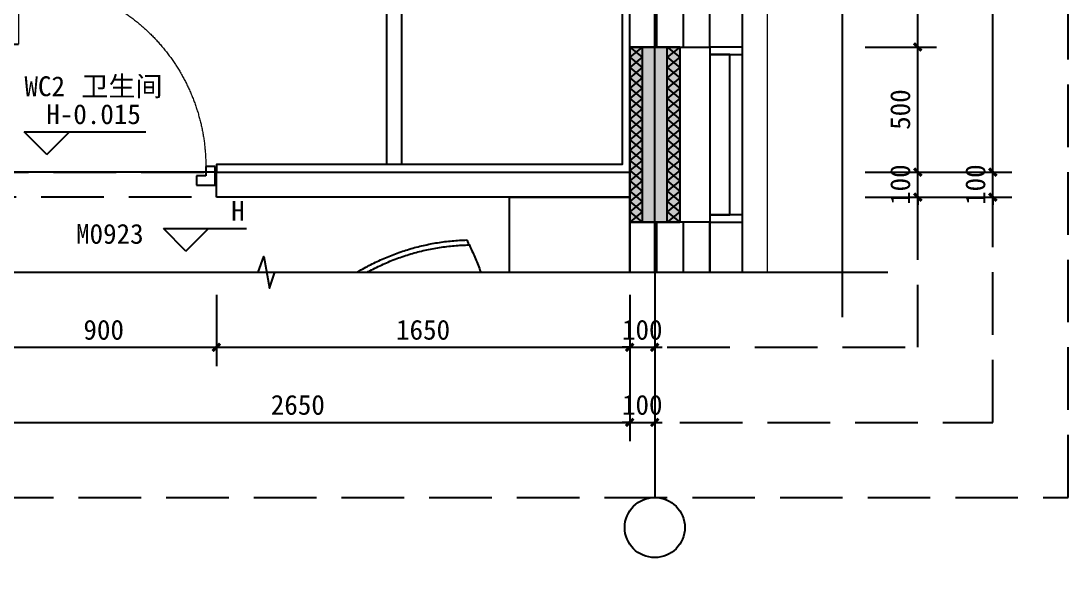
# Model space of a CAD drawing. Header units: millimetres. Extents: x -15 to 66915, y -15 to 18798.
# Drawn here: x 35255 to 39435, y 10253 to 12467 of the extents above; entities that cross this region are included whole.
import ezdxf
from ezdxf.enums import TextEntityAlignment as Align
from ezdxf.xclip import XClip

# ---------------------------------------------------------------- set-up
doc = ezdxf.new("R2010")
doc.units = ezdxf.units.MM
doc.header["$LTSCALE"] = 1000
doc.header["$XCLIPFRAME"] = 2
for name, pattern in [('1#2#楼$0$DOTE', [2.42, 2, -0.2, 0.02, -0.2]), ('110-家具-标$0$__DASH', [0.35, 0.25, -0.1]), ('110-家具-标$0$DASH', [0.35, 0.25, -0.1]), ('DASH', [0.35, 0.25, -0.1])]:
    doc.linetypes.add(name, pattern=pattern)
doc.layers.get('Defpoints').update_dxf_attribs({"color": 4, "linetype": 'DASH'})
for name, color, linetype in [('1#2#楼$0$A-ANNO-AXIS', 3, 'Continuous'), ('1#2#楼$0$A-ANNO-DIMS', 3, 'Continuous'), ('1#2#楼$0$A-ANNO-DOTE', 10, '1#2#楼$0$DOTE'), ('1#2#楼$0$A-ANNO-ELEV', 3, 'Continuous'), ('1#2#楼$0$A-ANNO-SYMB', 3, 'Continuous'), ('1#2#楼$0$A-ANNO-TEXT', 7, 'Continuous'), ('1#2#楼$0$A-DOOR-IDEN', 53, 'Continuous'), ('1#2#楼$0$A-WALL-INSL', 241, 'Continuous'), ('110-WC$0$A-FLOR-SPCL', 225, 'Continuous'), ('110-WC$0$BS-STAIR', 225, 'Continuous'), ('110-XJ-JF-1#$0$00-看线', 251, 'Continuous'), ('110-XJ-JF-1#$0$1#2#住宅楼 平面图$0$A-00-HX-113-wall-01Y$0$HRAL', 31, 'Continuous'), ('110-XJ-JF-1#$0$1#2#住宅楼 平面图$0$bolibeiban剖', 4, 'Continuous'), ('110-墙体$0$A-COLU-CONC-HATC', 204, 'Continuous'), ('110-墙体$0$A-DOOR', 51, 'Continuous'), ('110-墙体$0$A-WALL-BLOK', 131, 'Continuous'), ('110-墙体$0$A-WALL-CONC', 9, 'Continuous'), ('110-墙体-东$0$A-DOOR', 51, 'Continuous'), ('110-墙体-东$0$A-WALL-CONC', 9, 'Continuous'), ('110-墙体-东$0$A-WALL-INSL', 241, 'Continuous'), ('110-墙体-东-PC$0$A-ANNO-HATC-PATT', 8, 'Continuous'), ('110-家具-标$0$FF-FURN', 47, '110-家具-标$0$DASH'), ('110-家具-标$0$fur', 253, 'Continuous'), ('AXIS_TEXT', 7, 'Continuous')]:
    doc.layers.add(name, color=color, linetype=linetype)
doc.layers.add('110-XJ-JF-1#$0$1#2#住宅楼 平面图$0$A-00-15-1#-PM-2F$0$00-装饰-看', color=46, linetype='Continuous', lineweight=5)
doc.styles.add('1#2#楼$0$_TCH_DIM', font='')
doc.styles.add('1#2#楼$0$_TCH_DIM_T3', font='')
doc.styles.add('1#2#楼$0$_TCH_WINDOW', font='')
doc.styles.add('COMPLEX', font='COMPLEX')
doc.styles.get('1#2#楼$0$_TCH_DIM').set_extended_font_data('SimSun')
doc.styles.get('1#2#楼$0$_TCH_DIM_T3').set_extended_font_data('SimSun')
doc.styles.get('1#2#楼$0$_TCH_WINDOW').set_extended_font_data('SimSun')
doc.dimstyles.new('1#2#楼$0$_TCH_ARCH&&30', dxfattribs={"dimtxt": 79.303797, "dimasz": 30, "dimexe": 75, "dimexo": 90, "dimgap": 30, "dimtad": 1, "dimdec": 0, "dimzin": 0, "dimdsep": 46, "dimtxsty": '1#2#楼$0$_TCH_DIM_T3', "dimblk": '1#2#楼$0$_ArchTick', "dimcen": 0.09, "dimclrt": 7, "dimazin": 2, "dimtfac": 1, "dimtdec": 0, "dimtix": 1, "dimtmove": 2, "dimatfit": 3, "dimfxl": 100, "dimtolj": 1, "dimtzin": 0, "dimarcsym": 0})

# ---------------------------------------------------------------- blocks, each defined once
blk = doc.blocks.new('110-墙体$0$$DorLib2D$00000009')
for p, q in [((0.4129, 0.9053), (0.4129, 0.0807)), ((0.4541, 0.9053), (0.4129, 0.9053)), ((0.4541, 0.0807), (0.4541, 0.9053)), ((0.4129, 0.7822), (0.378, 0.7822)), ((0.489, 0.7822), (0.4541, 0.7822)), ((0.4129, 0.6235), (0.378, 0.6235)), ((0.489, 0.6235), (0.4541, 0.6235)), ((-0.4941, 0.0807), (-0.4529, 0.0807)), ((-0.4941, -0.0018), (-0.4941, 0.0807)), ((-0.4529, 0.0807), (-0.4529, 0.0395)), ((0.4129, 0.0807), (0.4541, 0.0807)), ((0.4953, 0.0807), (0.4541, 0.0807)), ((0.4541, 0.0807), (0.4541, 0.0395)), ((0.4953, -0.0018), (0.4953, 0.0807)), ((-0.4529, 0.0395), (-0.4117, 0.0395)), ((-0.4117, 0.0395), (-0.4117, -0.0018)), ((0.4541, 0.0395), (0.4129, 0.0395)), ((0.4129, 0.0395), (0.4129, -0.0018)), ((-0.4941, -0.0018), (-0.4941, -0.0018)), ((-0.4117, -0.0018), (-0.4941, -0.0018)), ((0.4129, -0.0018), (0.4953, -0.0018)), ((0.4953, -0.0018), (0.4953, -0.0018))]:
    blk.add_line(p, q)
at = {"lineweight": 13}
for p, q in [((0.378, 0.7822), (0.378, 0.6235)), ((0.489, 0.7822), (0.489, 0.6235))]:
    blk.add_line(p, q, dxfattribs=at)
blk.add_arc((0.3716, 0.0817), 0.8246, 87.134, 180.0717, dxfattribs=at)
blk = doc.blocks.new('110-墙体')
at = {"layer": '110-墙体$0$A-COLU-CONC-HATC'}
for points in [[(100, 4900), (-100, 4900), (-100, 4200), (100, 4200)], [(100, 3500), (-100, 3500), (-100, -100), (100, 100)]]:
    blk.add_hatch(color=256, dxfattribs=at).paths.add_polyline_path(points)
at = {"layer": '110-墙体$0$A-DOOR'}
blk.add_line((1750, 4400), (2650, 4400), dxfattribs=at)
at = {"layer": '110-墙体$0$A-WALL-BLOK'}
for p, q in [((1750, 4400), (100, 4400)), ((100, 4400), (100, 4300)), ((1750, 4300), (1750, 4400)), ((100, 4300), (1750, 4300))]:
    blk.add_line(p, q, dxfattribs=at)
at = {"layer": '110-墙体$0$A-WALL-CONC'}
for p, q in [((-100, 4900), (100, 4900)), ((-100, 4900), (-100, 4200)), ((100, 4900), (100, 4200)), ((-100, 3500), (-100, -100)), ((100, 3500), (100, 100))]:
    blk.add_line(p, q, dxfattribs=at)
at = {"layer": '110-墙体$0$A-DOOR', "xscale": 900, "yscale": 900, "zscale": 100}
blk.add_blockref('110-墙体$0$$DorLib2D$00000009', (2200, 4350), dxfattribs=at)
blk = doc.blocks.new('110-WC')
at = {"layer": '110-WC$0$A-FLOR-SPCL'}
blk.add_lwpolyline([(2550, -3300), (2550, -3270), (2620, -3270), (2620, -1730), (30, -1730), (30, -3270), (1650, -3270), (1650, -3300)], dxfattribs=at)
at = {"layer": '110-WC$0$BS-STAIR'}
for points in [[(910, -3270), (910, -1729.9)], [(970, -3270), (970, -1729.9)]]:
    blk.add_lwpolyline(points, dxfattribs=at)
at = {"layer": 'Defpoints'}
blk.add_lwpolyline([(0, -1700), (2650, -1700), (2650, -3300), (0, -3300)], close=True, dxfattribs=at)
blk = doc.blocks.new('110-墙体-东$0$$WINLIB2D$00000001')
at = {"color": 0}
for points in [[(-0.5, 0.5), (-0.5, -0.5)], [(-0.5, 0.5), (0.5, 0.5)], [(0.5, -0.5), (0.5, 0.5)], [(0.5, 0.1667), (-0.5, 0.1667)], [(0.5, -0.1667), (-0.5, -0.1667)], [(-0.5, -0.5), (0.5, -0.5)]]:
    blk.add_lwpolyline(points, dxfattribs=at)
blk = doc.blocks.new('110-墙体-东')
at = {"layer": '110-墙体-东$0$A-WALL-CONC'}
for p, q in [((-1119.9, 4900), (-919.9, 4900)), ((-1119.9, 4200), (-919.9, 4200))]:
    blk.add_line(p, q, dxfattribs=at)
at = {"layer": '110-墙体-东$0$A-WALL-INSL'}
blk.add_lwpolyline([(-799.9, 4900), (-799.9, -100)], dxfattribs=at)
at = {"layer": '110-墙体-东$0$A-DOOR', "xscale": -700, "yscale": -320, "zscale": 320, "rotation": 270}
for p in [(-959.9, 5250), (-959.9, 3850)]:
    blk.add_blockref('110-墙体-东$0$$WINLIB2D$00000001', p, dxfattribs=at)
blk = doc.blocks.new('110-家具-标$0$A$C1a57c295')
at = {"layer": '110-家具-标$0$FF-FURN', "linetype": '110-家具-标$0$DASH', "ltscale": 250}
for centre, radius, start, end in [((1220, 250), 1220, 169.6111, 190.3889), ((250, -396.7), 896.7, 75.1372, 104.8628), ((-720, 250), 1220, 349.6111, 10.3889), ((250, 896.7), 896.7, 255.1372, 284.8628)]:
    blk.add_arc(centre, radius, start, end, dxfattribs=at)
at = {"layer": '110-家具-标$0$fur', "linetype": '110-家具-标$0$DASH', "ltscale": 250}
for centre, start, end in [((250, -396.7), 74.5336, 105.4664), ((250, 896.7), 254.5336, 285.4664)]:
    blk.add_arc(centre, 876.7, start, end, dxfattribs=at)
blk = doc.blocks.new('110-家具-标', base_point=(27950, 37750.5))
at = {"layer": '110-家具-标$0$FF-FURN', "linetype": '110-家具-标$0$__DASH', "ltscale": 20}
blk.add_lwpolyline([(28430, 41950.5), (27950, 41950.5), (27950, 41050.5), (28430, 41050.5)], close=True, dxfattribs=at)
at = {"layer": 'Defpoints'}
blk.add_lwpolyline([(27950, 41950.5), (31200, 41950.5), (31200, 37750.5), (27950, 37750.5)], close=True, dxfattribs=at)
at = {"ltscale": 20, "rotation": 163.4555648346203}
blk.add_blockref('110-家具-标$0$A$C1a57c295', (29069.5, 41671.6, 0), dxfattribs=at)
blk = doc.blocks.new('110-墙体-东-PC$0$$LinePat$保温板1')
at = {"color": 0}
for p, q in [((0, 0), (16, -20)), ((0, -20), (16, 0))]:
    blk.add_line(p, q, dxfattribs=at)
blk = doc.blocks.new('110-墙体-东-PC')
at = {"layer": '110-墙体-东-PC$0$A-ANNO-HATC-PATT'}
for points in [[(-100, 4900), (100, 4900), (100, 4200), (-100, 4200)], [(-100, 4900), (-50, 4900), (-50, 4200), (-100, 4200)], [(50, 4900), (100, 4900), (100, 4200), (50, 4200)]]:
    blk.add_lwpolyline(points, close=True, dxfattribs=at)
at = {"layer": '110-墙体-东-PC$0$A-ANNO-HATC-PATT', "yscale": 2.5, "zscale": 2.5}
for p, xscale, rotation in [((-50, 4900), 2.573509718797085, 270.0001790876727), ((100, 4900), 2.573509718769447, 270.0001788556274), ((-50, 4858.8), 2.573509718797085, 270.0001790876727), ((100, 4858.8), 2.573509718769447, 270.0001788556274), ((-50, 4817.6), 2.573509718797085, 270.0001790876727), ((100, 4817.6), 2.573509718769447, 270.0001788556274), ((-50, 4776.5), 2.573509718797085, 270.0001790876727), ((100, 4776.5), 2.573509718769447, 270.0001788556274), ((-50, 4735.3), 2.573509718797085, 270.0001790876727), ((100, 4735.3), 2.573509718769447, 270.0001788556274), ((-50, 4694.1), 2.573509718797085, 270.0001790876727), ((100, 4694.1), 2.573509718769447, 270.0001788556274), ((-50, 4652.9), 2.573509718797085, 270.0001790876727), ((100, 4652.9), 2.573509718769447, 270.0001788556274), ((-50, 4611.8), 2.573509718797085, 270.0001790876727), ((100, 4611.8), 2.573509718769447, 270.0001788556274), ((-50, 4570.6), 2.573509718797085, 270.0001790876727), ((100, 4570.6), 2.573509718769447, 270.0001788556274), ((-50, 4529.4), 2.573509718797085, 270.0001790876727), ((100, 4529.4), 2.573509718769447, 270.0001788556274), ((-50, 4488.2), 2.573509718797085, 270.0001790876727), ((100, 4488.2), 2.573509718769447, 270.0001788556274), ((-50, 4447.1), 2.573509718797085, 270.0001790876727), ((100, 4447.1), 2.573509718769447, 270.0001788556274), ((-50, 4405.9), 2.573509718797085, 270.0001790876727), ((100, 4405.9), 2.573509718769447, 270.0001788556274), ((-50, 4364.7), 2.573509718797085, 270.0001790876727), ((100, 4364.7), 2.573509718769447, 270.0001788556274), ((-50, 4323.5), 2.573509718797085, 270.0001790876727), ((100, 4323.5), 2.573509718769447, 270.0001788556274), ((-50, 4282.3), 2.573509718797085, 270.0001790876727), ((100, 4282.3), 2.573509718769447, 270.0001788556274), ((-50, 4241.2), 2.573509718797085, 270.0001790876727), ((100, 4241.2), 2.573509718769447, 270.0001788556274)]:
    blk.add_blockref('110-墙体-东-PC$0$$LinePat$保温板1', p, dxfattribs=dict(at, xscale=xscale, rotation=rotation))
blk = doc.blocks.new('110-XJ-JF-1#')
at = {"layer": '110-XJ-JF-1#$0$00-看线'}
blk.add_lwpolyline([(350, 3499.7), (350, 7300)], dxfattribs=at)
at = {"layer": '110-XJ-JF-1#$0$1#2#住宅楼 平面图$0$A-00-15-1#-PM-2F$0$00-装饰-看', "linetype": 'ByBlock'}
blk.add_lwpolyline([(450, 3499.7), (450, 11149.7, 0.414214), (150, 11449.7), (-3600, 11449.7, 0.414214), (-3900, 11149.7), (-3900, 10449.7), (-6250, 10449.7)], format="xyb", dxfattribs=at)
at = {"layer": '110-XJ-JF-1#$0$1#2#住宅楼 平面图$0$A-00-HX-113-wall-01Y$0$HRAL'}
for points in [[(220, 4870), (350, 4870), (350, 4900), (220, 4900)], [(220, 4199.7), (350, 4199.7), (350, 4229.7), (220, 4229.7)], [(220, 3499.7), (600, 3499.7), (600, 3419.7), (500, 3419.7), (500, 3179.7), (600, 3179.7), (600, 3099.7), (220, 3099.7)], [(300, 3099.7), (300, 1899.7)]]:
    blk.add_lwpolyline(points, dxfattribs=at)
at = {"layer": '110-XJ-JF-1#$0$1#2#住宅楼 平面图$0$bolibeiban剖'}
blk.add_lwpolyline([(220, 4229.7), (300, 4229.7), (300, 4870), (220, 4870)], dxfattribs=at)
blk = doc.blocks.new('1#2#楼$0$bgtb')
ref = blk.add_blockref('110-墙体', (6450, -10000), dxfattribs=dict(xscale=-1))
XClip(ref).set_block_clipping_path([(10449.9188188711, -2099.9999999995), (-900.0811811288, -2099.9999999995), (-900, 11600.0002523363), (7750, 11600.0002523363), (7750, 4300), (10449.9999999999, 4300)])
ref = blk.add_blockref('110-WC', (6350, -2300), dxfattribs=dict(xscale=-1))
XClip(ref).set_block_clipping_path([(10349.9188188711, -9799.9999239819), (-1000.0811811288, -9799.9999239819), (-1000, 3900.000328354), (7650, 3900.000328354), (7650, -3399.9999239824), (10349.9999999999, -3399.9999239823)])
at = {"layer": '1#2#楼$0$A-WALL-INSL'}
blk.add_blockref('110-墙体-东', (7469.9, -10000), dxfattribs=at)
at = {"xscale": -1}
blk.add_blockref('110-家具-标', (6350, -9900), dxfattribs=at)
ref = blk.add_blockref('110-XJ-JF-1#', (6450, -10000))
XClip(ref).set_block_clipping_path([(-10449.9188188714, -2099.9999999995), (900.0811811285, -2099.9999999995), (899.9999999997, 11600.0002523363), (-7750.0000000003, 11600.0002523363), (-7750.0000000003, 4300), (-10450.0000000002, 4300)])
blk.add_blockref('110-墙体-东-PC', (6450, -10000))
blk = doc.blocks.new('1#2#楼$0$_ArchTick')
at = {"color": 0, "linetype": 'ByBlock', "const_width": 0.4}
blk.add_lwpolyline([(-0.5, -0.5), (0.5, 0.5)], dxfattribs=at)
blk = doc.blocks.new('*D528')
at = {"layer": '1#2#楼$0$A-ANNO-DIMS', "color": 0, "lineweight": -2, "transparency": 16777216}
for p, q in [((37685.5, 11372.7), (37685.5, 11087.7)), ((37785.5, 11372.7), (37785.5, 11087.7)), ((37685.5, 11162.7), (37655.5, 11162.7)), ((37685.5, 11162.7), (37785.5, 11162.7)), ((37785.5, 11162.7), (37815.5, 11162.7))]:
    blk.add_line(p, q, dxfattribs=at)
at = {"layer": 'Defpoints', "color": 0, "transparency": 16777216}
for p in [(37685.5, 11462.7), (37785.5, 11462.7), (37785.5, 11162.7)]:
    blk.add_point(p, dxfattribs=at)
at = {"layer": '1#2#楼$0$A-ANNO-DIMS', "color": 0, "lineweight": -2, "transparency": 16777216, "xscale": 30, "yscale": 30, "zscale": 30}
blk.add_blockref('1#2#楼$0$_ArchTick', (37685.5, 11162.7), dxfattribs=at)
at = {"layer": '1#2#楼$0$A-ANNO-DIMS', "color": 0, "lineweight": -2, "transparency": 16777216, "xscale": 30, "yscale": 30, "zscale": 30, "rotation": 180}
blk.add_blockref('1#2#楼$0$_ArchTick', (37785.5, 11162.7), dxfattribs=at)
at = {"layer": '1#2#楼$0$A-ANNO-DIMS', "color": 7, "transparency": 16777216, "insert": (37735.5, 11232.3), "char_height": 79.3, "attachment_point": 5, "style": '1#2#楼$0$_TCH_DIM_T3'}
blk.add_mtext('\\A1;100', dxfattribs=at)
blk = doc.blocks.new('*D529')
at = {"layer": '1#2#楼$0$A-ANNO-DIMS', "color": 0, "lineweight": -2, "transparency": 16777216}
for p, q in [((36035.5, 11372.7), (36035.5, 11087.7)), ((37685.5, 11372.7), (37685.5, 11087.7)), ((36035.5, 11162.7), (37685.5, 11162.7))]:
    blk.add_line(p, q, dxfattribs=at)
at = {"layer": 'Defpoints', "color": 0, "transparency": 16777216}
for p in [(36035.5, 11462.7), (37685.5, 11462.7), (37685.5, 11162.7)]:
    blk.add_point(p, dxfattribs=at)
at = {"layer": '1#2#楼$0$A-ANNO-DIMS', "color": 0, "lineweight": -2, "transparency": 16777216, "xscale": 30, "yscale": 30, "zscale": 30, "rotation": 180}
blk.add_blockref('1#2#楼$0$_ArchTick', (36035.5, 11162.7), dxfattribs=at)
at = {"layer": '1#2#楼$0$A-ANNO-DIMS', "color": 0, "lineweight": -2, "transparency": 16777216, "xscale": 30, "yscale": 30, "zscale": 30}
blk.add_blockref('1#2#楼$0$_ArchTick', (37685.5, 11162.7), dxfattribs=at)
at = {"layer": '1#2#楼$0$A-ANNO-DIMS', "color": 7, "transparency": 16777216, "insert": (36860.5, 11232.3), "char_height": 79.3, "attachment_point": 5, "style": '1#2#楼$0$_TCH_DIM_T3'}
blk.add_mtext('\\A1;1650', dxfattribs=at)
blk = doc.blocks.new('*D530')
at = {"layer": '1#2#楼$0$A-ANNO-DIMS', "color": 0, "lineweight": -2, "transparency": 16777216}
for p, q in [((35135.5, 11372.7), (35135.5, 11087.7)), ((36035.5, 11372.7), (36035.5, 11087.7)), ((35135.5, 11162.7), (36035.5, 11162.7))]:
    blk.add_line(p, q, dxfattribs=at)
at = {"layer": 'Defpoints', "color": 0, "transparency": 16777216}
for p in [(35135.5, 11462.7), (36035.5, 11462.7), (36035.5, 11162.7)]:
    blk.add_point(p, dxfattribs=at)
at = {"layer": '1#2#楼$0$A-ANNO-DIMS', "color": 0, "lineweight": -2, "transparency": 16777216, "xscale": 30, "yscale": 30, "zscale": 30, "rotation": 180}
blk.add_blockref('1#2#楼$0$_ArchTick', (35135.5, 11162.7), dxfattribs=at)
at = {"layer": '1#2#楼$0$A-ANNO-DIMS', "color": 0, "lineweight": -2, "transparency": 16777216, "xscale": 30, "yscale": 30, "zscale": 30}
blk.add_blockref('1#2#楼$0$_ArchTick', (36035.5, 11162.7), dxfattribs=at)
at = {"layer": '1#2#楼$0$A-ANNO-DIMS', "color": 7, "transparency": 16777216, "insert": (35585.5, 11232.3), "char_height": 79.3, "attachment_point": 5, "style": '1#2#楼$0$_TCH_DIM_T3'}
blk.add_mtext('\\A1;900', dxfattribs=at)
blk = doc.blocks.new('_AXISO')
blk.add_circle((0, 0), 0.5)
at = {"layer": 'AXIS_TEXT', "style": 'COMPLEX', "width": 1.041667}
blk.add_attdef('A', text='', height=0.56, dxfattribs=at).set_placement((-0.25, -0.28), (0.25, -0.28), align=Align.FIT)
blk = doc.blocks.new('*D534')
at = {"layer": '1#2#楼$0$A-ANNO-DIMS', "color": 0, "lineweight": -2, "transparency": 16777216}
for p, q in [((37685.5, 11372.7), (37685.5, 10787.7)), ((37785.5, 11372.7), (37785.5, 10787.7)), ((37685.5, 10862.7), (37655.5, 10862.7)), ((37685.5, 10862.7), (37785.5, 10862.7)), ((37785.5, 10862.7), (37815.5, 10862.7))]:
    blk.add_line(p, q, dxfattribs=at)
at = {"layer": 'Defpoints', "color": 0, "transparency": 16777216}
for p in [(37685.5, 11462.7), (37785.5, 11462.7), (37785.5, 10862.7)]:
    blk.add_point(p, dxfattribs=at)
at = {"layer": '1#2#楼$0$A-ANNO-DIMS', "color": 0, "lineweight": -2, "transparency": 16777216, "xscale": 30, "yscale": 30, "zscale": 30}
blk.add_blockref('1#2#楼$0$_ArchTick', (37685.5, 10862.7), dxfattribs=at)
at = {"layer": '1#2#楼$0$A-ANNO-DIMS', "color": 0, "lineweight": -2, "transparency": 16777216, "xscale": 30, "yscale": 30, "zscale": 30, "rotation": 180}
blk.add_blockref('1#2#楼$0$_ArchTick', (37785.5, 10862.7), dxfattribs=at)
at = {"layer": '1#2#楼$0$A-ANNO-DIMS', "color": 7, "transparency": 16777216, "insert": (37735.5, 10932.3), "char_height": 79.3, "attachment_point": 5, "style": '1#2#楼$0$_TCH_DIM_T3'}
blk.add_mtext('\\A1;100', dxfattribs=at)
blk = doc.blocks.new('*D535')
at = {"layer": '1#2#楼$0$A-ANNO-DIMS', "color": 0, "lineweight": -2, "transparency": 16777216}
for p, q in [((35035.5, 11372.7), (35035.5, 10787.7)), ((37685.5, 11372.7), (37685.5, 10787.7)), ((35035.5, 10862.7), (37685.5, 10862.7))]:
    blk.add_line(p, q, dxfattribs=at)
at = {"layer": 'Defpoints', "color": 0, "transparency": 16777216}
for p in [(35035.5, 11462.7), (37685.5, 11462.7), (37685.5, 10862.7)]:
    blk.add_point(p, dxfattribs=at)
at = {"layer": '1#2#楼$0$A-ANNO-DIMS', "color": 0, "lineweight": -2, "transparency": 16777216, "xscale": 30, "yscale": 30, "zscale": 30, "rotation": 180}
blk.add_blockref('1#2#楼$0$_ArchTick', (35035.5, 10862.7), dxfattribs=at)
at = {"layer": '1#2#楼$0$A-ANNO-DIMS', "color": 0, "lineweight": -2, "transparency": 16777216, "xscale": 30, "yscale": 30, "zscale": 30}
blk.add_blockref('1#2#楼$0$_ArchTick', (37685.5, 10862.7), dxfattribs=at)
at = {"layer": '1#2#楼$0$A-ANNO-DIMS', "color": 7, "transparency": 16777216, "insert": (36360.5, 10932.3), "char_height": 79.3, "attachment_point": 5, "style": '1#2#楼$0$_TCH_DIM_T3'}
blk.add_mtext('\\A1;2650', dxfattribs=at)
blk = doc.blocks.new('*D549')
at = {"layer": '1#2#楼$0$A-ANNO-DIMS', "color": 0, "lineweight": -2, "transparency": 16777216}
for p, q in [((38835.5, 11862.7), (38835.5, 11892.7)), ((38625.5, 11862.7), (38910.5, 11862.7)), ((38835.5, 11762.7), (38835.5, 11862.7)), ((38625.5, 11762.7), (38910.5, 11762.7)), ((38835.5, 11762.7), (38835.5, 11732.7))]:
    blk.add_line(p, q, dxfattribs=at)
at = {"layer": 'Defpoints', "color": 0, "transparency": 16777216}
for p in [(38535.5, 11862.7), (38835.5, 11862.7), (38535.5, 11762.7)]:
    blk.add_point(p, dxfattribs=at)
at = {"layer": '1#2#楼$0$A-ANNO-DIMS', "color": 0, "lineweight": -2, "transparency": 16777216, "xscale": 30, "yscale": 30, "zscale": 30}
for p, rotation in [((38835.5, 11862.7), 270), ((38835.5, 11762.7), 90)]:
    blk.add_blockref('1#2#楼$0$_ArchTick', p, dxfattribs=dict(at, rotation=rotation))
at = {"layer": '1#2#楼$0$A-ANNO-DIMS', "color": 7, "transparency": 16777216, "insert": (38765.8, 11812.7), "char_height": 79.3, "attachment_point": 5, "rotation": 90, "style": '1#2#楼$0$_TCH_DIM_T3'}
blk.add_mtext('\\A1;100', dxfattribs=at)
blk = doc.blocks.new('*D550')
at = {"layer": '1#2#楼$0$A-ANNO-DIMS', "color": 0, "lineweight": -2, "transparency": 16777216}
for p, q in [((38625.5, 12362.7), (38910.5, 12362.7)), ((38835.5, 11862.7), (38835.5, 12362.7)), ((38625.5, 11862.7), (38910.5, 11862.7))]:
    blk.add_line(p, q, dxfattribs=at)
at = {"layer": 'Defpoints', "color": 0, "transparency": 16777216}
for p in [(38535.5, 12362.7), (38835.5, 12362.7), (38535.5, 11862.7)]:
    blk.add_point(p, dxfattribs=at)
at = {"layer": '1#2#楼$0$A-ANNO-DIMS', "color": 0, "lineweight": -2, "transparency": 16777216, "xscale": 30, "yscale": 30, "zscale": 30}
for p, rotation in [((38835.5, 12362.7), 90), ((38835.5, 11862.7), 270)]:
    blk.add_blockref('1#2#楼$0$_ArchTick', p, dxfattribs=dict(at, rotation=rotation))
at = {"layer": '1#2#楼$0$A-ANNO-DIMS', "color": 7, "transparency": 16777216, "insert": (38765.8, 12112.7), "char_height": 79.3, "attachment_point": 5, "rotation": 90, "style": '1#2#楼$0$_TCH_DIM_T3'}
blk.add_mtext('\\A1;500', dxfattribs=at)
blk = doc.blocks.new('*D551')
at = {"layer": '1#2#楼$0$A-ANNO-DIMS', "color": 0, "lineweight": -2, "transparency": 16777216}
for p, q in [((38625.5, 13062.7), (38910.5, 13062.7)), ((38835.5, 12362.7), (38835.5, 13062.7)), ((38625.5, 12362.7), (38910.5, 12362.7))]:
    blk.add_line(p, q, dxfattribs=at)
at = {"layer": 'Defpoints', "color": 0, "transparency": 16777216}
for p in [(38535.5, 13062.7), (38835.5, 13062.7), (38535.5, 12362.7)]:
    blk.add_point(p, dxfattribs=at)
at = {"layer": '1#2#楼$0$A-ANNO-DIMS', "color": 0, "lineweight": -2, "transparency": 16777216, "xscale": 30, "yscale": 30, "zscale": 30}
for p, rotation in [((38835.5, 13062.7), 90), ((38835.5, 12362.7), 270)]:
    blk.add_blockref('1#2#楼$0$_ArchTick', p, dxfattribs=dict(at, rotation=rotation))
at = {"layer": '1#2#楼$0$A-ANNO-DIMS', "color": 7, "transparency": 16777216, "insert": (38765.8, 12712.7), "char_height": 79.3, "attachment_point": 5, "rotation": 90, "style": '1#2#楼$0$_TCH_DIM_T3'}
blk.add_mtext('\\A1;700', dxfattribs=at)
blk = doc.blocks.new('*D560')
at = {"layer": '1#2#楼$0$A-ANNO-DIMS', "color": 0, "lineweight": -2, "transparency": 16777216}
for p, q in [((38715.5, 15162.7), (39210.5, 15162.7)), ((39135.5, 11862.7), (39135.5, 15162.7)), ((38715.5, 11862.7), (39210.5, 11862.7))]:
    blk.add_line(p, q, dxfattribs=at)
at = {"layer": 'Defpoints', "color": 0, "transparency": 16777216}
for p in [(38625.5, 15162.7), (39135.5, 15162.7), (38625.5, 11862.7)]:
    blk.add_point(p, dxfattribs=at)
at = {"layer": '1#2#楼$0$A-ANNO-DIMS', "color": 0, "lineweight": -2, "transparency": 16777216, "xscale": 30, "yscale": 30, "zscale": 30}
for p, rotation in [((39135.5, 15162.7), 90), ((39135.5, 11862.7), 270)]:
    blk.add_blockref('1#2#楼$0$_ArchTick', p, dxfattribs=dict(at, rotation=rotation))
at = {"layer": '1#2#楼$0$A-ANNO-DIMS', "color": 7, "transparency": 16777216, "insert": (39065.8, 13512.7), "char_height": 79.3, "attachment_point": 5, "rotation": 90, "style": '1#2#楼$0$_TCH_DIM_T3'}
blk.add_mtext('\\A1;3300', dxfattribs=at)
blk = doc.blocks.new('*D561')
at = {"layer": '1#2#楼$0$A-ANNO-DIMS', "color": 0, "lineweight": -2, "transparency": 16777216}
for p, q in [((39135.5, 11862.7), (39135.5, 11892.7)), ((38715.5, 11862.7), (39210.5, 11862.7)), ((39135.5, 11762.7), (39135.5, 11862.7)), ((38715.5, 11762.7), (39210.5, 11762.7)), ((39135.5, 11762.7), (39135.5, 11732.7))]:
    blk.add_line(p, q, dxfattribs=at)
at = {"layer": 'Defpoints', "color": 0, "transparency": 16777216}
for p in [(38625.5, 11862.7), (39135.5, 11862.7), (38625.5, 11762.7)]:
    blk.add_point(p, dxfattribs=at)
at = {"layer": '1#2#楼$0$A-ANNO-DIMS', "color": 0, "lineweight": -2, "transparency": 16777216, "xscale": 30, "yscale": 30, "zscale": 30}
for p, rotation in [((39135.5, 11862.7), 270), ((39135.5, 11762.7), 90)]:
    blk.add_blockref('1#2#楼$0$_ArchTick', p, dxfattribs=dict(at, rotation=rotation))
at = {"layer": '1#2#楼$0$A-ANNO-DIMS', "color": 7, "transparency": 16777216, "insert": (39065.8, 11812.7), "char_height": 79.3, "attachment_point": 5, "rotation": 90, "style": '1#2#楼$0$_TCH_DIM_T3'}
blk.add_mtext('\\A1;100', dxfattribs=at)
blk = doc.blocks.new('1#2#楼')
at = {"layer": '1#2#楼$0$A-ANNO-SYMB'}
blk.add_lwpolyline([(38535.5, 11282.7), (38535.5, 13528.9), (38472.5, 13551.8), (38598.5, 13574.1), (38535.5, 13596.4), (38535.5, 15842.6)], dxfattribs=at)
ref = blk.add_blockref('1#2#楼$0$bgtb', (31335.5, 17462.7))
XClip(ref).set_block_clipping_path([(2600, -6000.0000866573), (7200.005123674, -1800.0146632848)])
at = {"layer": '1#2#楼$0$A-ANNO-AXIS', "xscale": 240, "yscale": 240, "zscale": 240}
blk.add_blockref('_AXISO', (37785.5, 10442.7), dxfattribs=at)
at = {"layer": '1#2#楼$0$A-ANNO-DIMS'}
for p1, p2, distance, picture, middle in [((38625.5, 11862.7), (38625.5, 15162.7), -510, '*D560', (39065.8, 13512.7)), ((38535.5, 12362.7), (38535.5, 13062.7), -300, '*D551', (38765.8, 12712.7)), ((38535.5, 11862.7), (38535.5, 12362.7), -300, '*D550', (38765.8, 12112.7)), ((38535.5, 11762.7), (38535.5, 11862.7), -300, '*D549', (38765.8, 11812.7)), ((38625.5, 11762.7), (38625.5, 11862.7), -510, '*D561', (39065.8, 11812.7))]:
    dim = blk.add_aligned_dim(p1=p1, p2=p2, distance=distance, dimstyle='1#2#楼$0$_TCH_ARCH&&30', dxfattribs=at)
    dim.commit()
    dim.dimension.update_dxf_attribs({"geometry": picture, "text_midpoint": middle})
at = {"layer": '1#2#楼$0$A-ANNO-AXIS'}
blk.add_line((37785.5, 11462.7), (37785.5, 10562.7), dxfattribs=at)
at = {"layer": '1#2#楼$0$A-ANNO-DOTE'}
blk.add_lwpolyline([(37785.5, 11462.7), (37785.5, 15662.6)], dxfattribs=at)
at = {"layer": '1#2#楼$0$A-ANNO-ELEV', "color": 6}
for p, q in [((35358.5, 11933.2), (35268.5, 12023.2)), ((35268.5, 12023.2), (35753.4, 12023.2)), ((35358.5, 11933.2), (35448.5, 12023.2)), ((35913.6, 11546.9), (35823.6, 11636.9)), ((35823.6, 11636.9), (36155.8, 11636.9)), ((35913.6, 11546.9), (36003.6, 11636.9))]:
    blk.add_line(p, q, dxfattribs=at)
at = {"layer": '1#2#楼$0$A-ANNO-SYMB'}
blk.add_lwpolyline([(33755.5, 11462.7), (36201.7, 11462.7), (36224.6, 11525.7), (36246.9, 11399.7), (36269.2, 11462.7), (38715.5, 11462.7)], dxfattribs=at)
at = {"layer": 'Defpoints'}
for points in [[(33035.5, 10562.7), (39435.5, 10562.7), (39435.5, 16562.6), (33035.5, 16562.6)], [(33335.5, 10862.7), (39135.5, 10862.7), (39135.5, 16262.6), (33335.5, 16262.6)], [(33635.5, 11162.7), (38835.5, 11162.7), (38835.5, 15962.6), (33635.5, 15962.6)]]:
    blk.add_lwpolyline(points, close=True, dxfattribs=at)
at = {"layer": 'Defpoints', "ltscale": 800}
blk.add_lwpolyline([(33935.5, 11462.7), (38535.5, 11462.7), (38535.5, 15662.6), (33935.5, 15662.6)], close=True, dxfattribs=at)
at = {"layer": '1#2#楼$0$A-ANNO-TEXT', "color": 7, "style": '1#2#楼$0$_TCH_DIM'}
for s, p in [('H-0.015', (35356.3, 12054.7)), ('H', (36094.1, 11668.4))]:
    blk.add_text(s, height=79.3, dxfattribs=at).set_placement(p)
at = {"layer": '1#2#楼$0$A-DOOR-IDEN', "style": '1#2#楼$0$_TCH_WINDOW'}
for s, p in [('卫生间', (35496, 12166.2)), ('WC2', (35269.2, 12166.2)), ('M0923', (35475.2, 11576.6))]:
    blk.add_text(s, height=79.3, dxfattribs=at).set_placement(p)
at = {"layer": '1#2#楼$0$A-ANNO-DIMS'}
for p1, p2, distance, picture, middle in [((35035.5, 11462.7), (37685.5, 11462.7), -600, '*D535', (36360.5, 10932.3)), ((35135.5, 11462.7), (36035.5, 11462.7), -300, '*D530', (35585.5, 11232.3)), ((36035.5, 11462.7), (37685.5, 11462.7), -300, '*D529', (36860.5, 11232.3)), ((37685.5, 11462.7), (37785.5, 11462.7), -300, '*D528', (37735.5, 11232.3)), ((37685.5, 11462.7), (37785.5, 11462.7), -600, '*D534', (37735.5, 10932.3))]:
    dim = blk.add_aligned_dim(p1=p1, p2=p2, distance=distance, dimstyle='1#2#楼$0$_TCH_ARCH&&30', dxfattribs=at)
    dim.commit()
    dim.dimension.update_dxf_attribs({"geometry": picture, "text_midpoint": middle})

msp = doc.modelspace()

# ---------------------------------------------------------------- block references
msp.add_blockref('1#2#楼', (0, 0))

doc.saveas('drawing.dxf')
